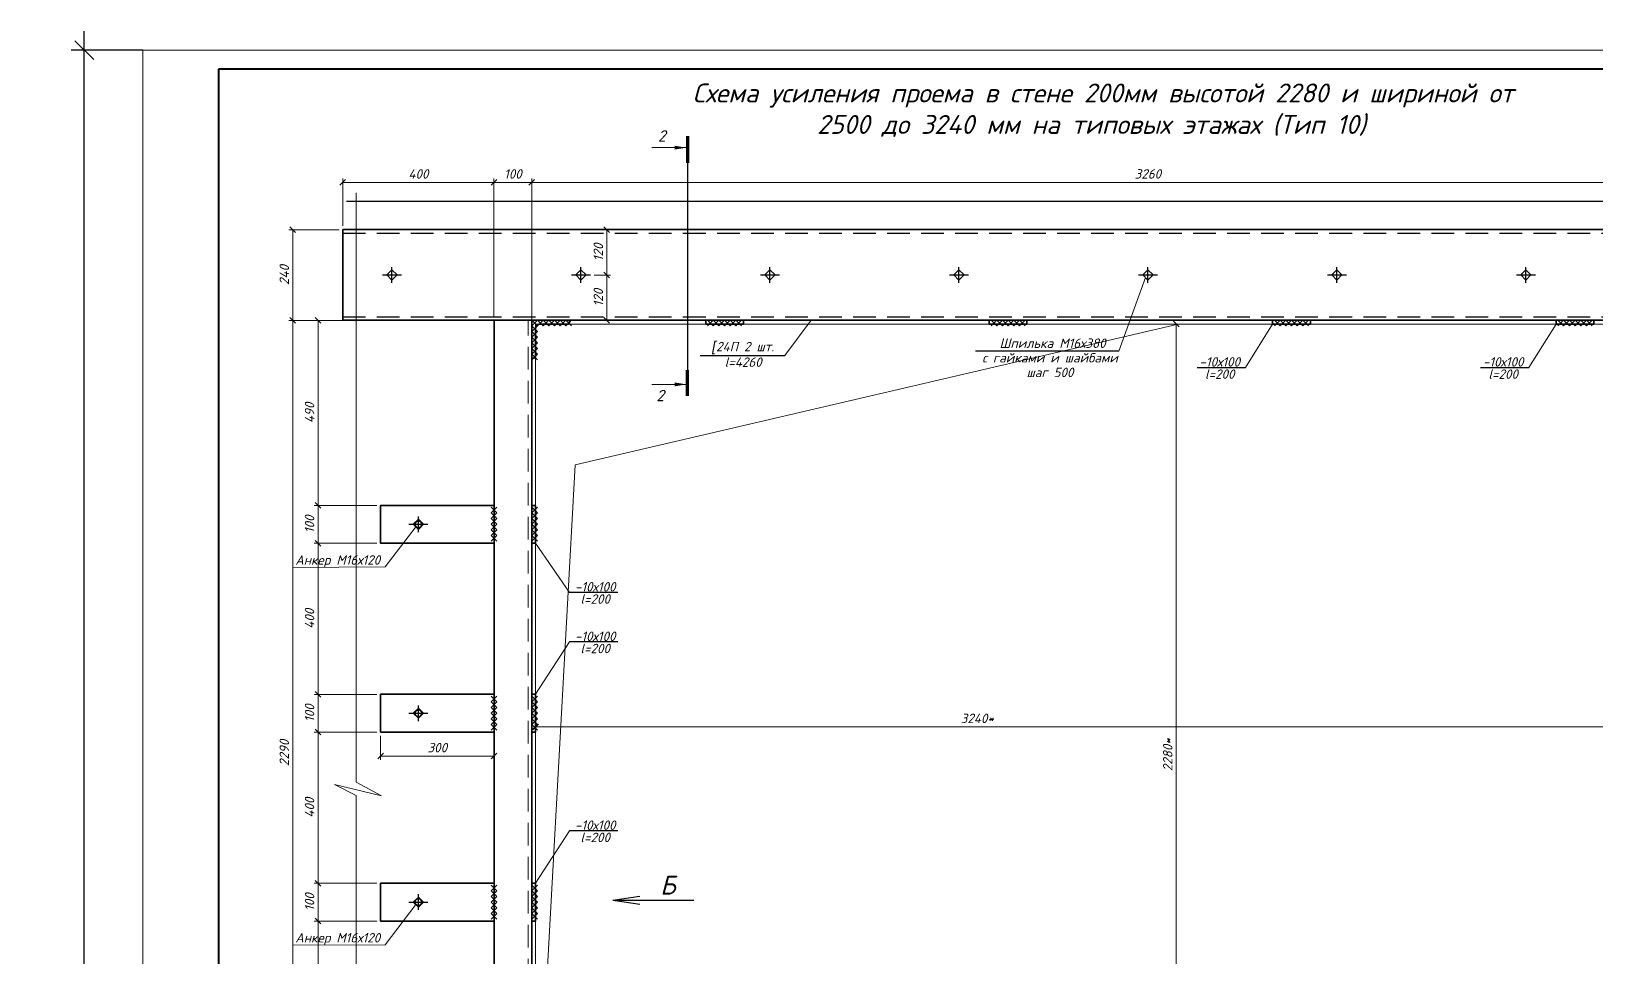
# Model space of a CAD drawing. Header units: millimetres. Extents: x 10124 to 8132345, y -95635 to 1386204.
# Drawn here: x 175315 to 179452, y 27663 to 30110 of the extents above; entities that cross this region are included whole.
import ezdxf
from ezdxf.enums import TextEntityAlignment as Align

# ---------------------------------------------------------------- set-up
doc = ezdxf.new("R2010")
doc.units = ezdxf.units.MM
doc.linetypes.add('Пунктир 2мм', pattern=[3, 2, -1])
doc.layers.get('DEFPOINTS').update_dxf_attribs({"color": 1})
for name, color, linetype, lineweight in [('013', 7, 'Continuous', 13), ('030', 7, 'Continuous', 30), ('Размер', 140, 'Continuous', 13), ('Разрезы', 54, 'Continuous', 20)]:
    doc.layers.add(name, color=color, linetype=linetype, lineweight=lineweight)
doc.styles.add('10', font='isocpeui.ttf', dxfattribs={"height": 25})
doc.styles.add('100', font='isocpeui.ttf', dxfattribs={"height": 250})
doc.styles.add('GOST', font='isocpeur.TTF')
doc.styles.add('БДА100', font='romand.shx', dxfattribs={"width": 0.7})
doc.dimstyles.new('10', dxfattribs={"dimtxt": 37.5, "dimasz": 15, "dimexe": 10, "dimexo": 10, "dimgap": 10, "dimtad": 1, "dimtxsty": '10', "dimblk": 'OBLIQUE', "dimcen": 2.5, "dimadec": 0, "dimazin": 0, "dimtfac": 1, "dimtmove": 0, "dimatfit": 3, "dimfxl": 1, "dimlwd": 15, "dimlwe": 15, "dimarcsym": 0})
doc.dimstyles.new('БДА1', dxfattribs={"dimtxt": 2, "dimasz": 1, "dimexe": 0.7, "dimexo": 0, "dimgap": 0.8, "dimtad": 1, "dimdec": 0, "dimrnd": 1, "dimzin": 0, "dimdsep": 46, "dimtxsty": 'БДА100', "dimblk": 'OBLIQUE', "dimcen": 2, "dimdle": 1, "dimadec": 0, "dimazin": 0, "dimtfac": 1, "dimtdec": 0, "dimtmove": 1, "dimatfit": 3, "dimldrblk": 'NONE', "dimfxl": 0.7, "dimtolj": 1, "dimtzin": 0, "dimlwd": -1, "dimlwe": -1, "dimarcsym": 0})

# ---------------------------------------------------------------- blocks, each defined once
blk = doc.blocks.new('_OBLIQUE')
at = {"color": 0, "linetype": 'ByBlock'}
blk.add_line((-0.5, -0.5), (0.5, 0.5), dxfattribs=at)
blk = doc.blocks.new('*D18')
at = {"layer": 'DEFPOINTS', "color": 0, "transparency": 16777216}
for p, q in [((-15.52, -5), (-15.52, 425)), ((0, 420), (-19.02, 420)), ((0, 0), (-19.02, 0))]:
    blk.add_line(p, q, dxfattribs=at)
for p in [(-15.52, 420), (0, 420), (0, 0)]:
    blk.add_point(p, dxfattribs=at)
at = {"layer": 'DEFPOINTS', "color": 0, "transparency": 16777216, "xscale": 5, "yscale": 5, "zscale": 5}
for p, rotation in [((-15.52, 420), 90), ((-15.52, 0), 270)]:
    blk.add_blockref('_OBLIQUE', p, dxfattribs=dict(at, rotation=rotation))
at = {"layer": 'DEFPOINTS', "color": 0, "lineweight": 0, "transparency": 16777216, "insert": (-24.52, 148.5), "char_height": 10, "attachment_point": 5, "rotation": 90, "style": 'БДА100'}
blk.add_mtext('\\A1;420', dxfattribs=at)
blk = doc.blocks.new('_None')
blk = doc.blocks.new('*D604')
at = {"color": 0, "lineweight": 15, "ltscale": 100, "transparency": 16777216}
for p, q in [((176229.3, 29345), (175996.9, 29345)), ((176006.9, 27055), (176006.9, 29345)), ((176164.4, 27055), (175996.9, 27055))]:
    blk.add_line(p, q, dxfattribs=at)
at = {"layer": 'DEFPOINTS', "color": 0, "ltscale": 100, "transparency": 16777216}
for p in [(176006.9, 29345), (176239.3, 29345), (176174.4, 27055)]:
    blk.add_point(p, dxfattribs=at)
at = {"color": 0, "lineweight": 15, "ltscale": 100, "transparency": 16777216, "xscale": 15, "yscale": 15, "zscale": 15}
for p, rotation in [((176006.9, 29345), 90), ((176006.9, 27055), 270)]:
    blk.add_blockref('_OBLIQUE', p, dxfattribs=dict(at, rotation=rotation))
at = {"color": 0, "ltscale": 100, "transparency": 16777216, "insert": (175984.4, 28200), "char_height": 25, "attachment_point": 5, "rotation": 90, "style": '10'}
blk.add_mtext('2290', dxfattribs=at)
blk = doc.blocks.new('*D605')
at = {"color": 0, "lineweight": 15, "ltscale": 100, "transparency": 16777216}
for p, q in [((176639.3, 29165), (176639.3, 29720.1)), ((176639.3, 29710.1), (179899.3, 29710.1)), ((179899.3, 29355), (179899.3, 29720.1))]:
    blk.add_line(p, q, dxfattribs=at)
at = {"layer": 'DEFPOINTS', "color": 0, "ltscale": 100, "transparency": 16777216}
for p in [(179899.3, 29710.1), (179899.3, 29345), (176639.3, 29155)]:
    blk.add_point(p, dxfattribs=at)
at = {"color": 0, "lineweight": 15, "ltscale": 100, "transparency": 16777216, "xscale": 15, "yscale": 15, "zscale": 15, "rotation": 180}
blk.add_blockref('_OBLIQUE', (176639.3, 29710.1), dxfattribs=at)
at = {"color": 0, "lineweight": 15, "ltscale": 100, "transparency": 16777216, "xscale": 15, "yscale": 15, "zscale": 15}
blk.add_blockref('_OBLIQUE', (179899.3, 29710.1), dxfattribs=at)
at = {"color": 0, "ltscale": 100, "transparency": 16777216, "insert": (178269.3, 29732.6), "char_height": 25, "attachment_point": 5, "style": '10'}
blk.add_mtext('3260', dxfattribs=at)
blk = doc.blocks.new('*D640')
at = {"color": 0, "lineweight": 15, "ltscale": 100, "transparency": 16777216}
for p, q in [((176539.3, 29355), (176539.3, 29720.1)), ((176639.3, 29710.1), (176539.3, 29710.1)), ((176639.3, 29355), (176639.3, 29720.1))]:
    blk.add_line(p, q, dxfattribs=at)
at = {"layer": 'DEFPOINTS', "color": 0, "ltscale": 100, "transparency": 16777216}
for p in [(176539.3, 29710.1), (176539.3, 29345), (176639.3, 29345)]:
    blk.add_point(p, dxfattribs=at)
at = {"color": 0, "lineweight": 15, "ltscale": 100, "transparency": 16777216, "xscale": 15, "yscale": 15, "zscale": 15, "rotation": 180}
blk.add_blockref('_OBLIQUE', (176539.3, 29710.1), dxfattribs=at)
at = {"color": 0, "lineweight": 15, "ltscale": 100, "transparency": 16777216, "xscale": 15, "yscale": 15, "zscale": 15}
blk.add_blockref('_OBLIQUE', (176639.3, 29710.1), dxfattribs=at)
at = {"color": 0, "ltscale": 100, "transparency": 16777216, "insert": (176589.3, 29732.6), "char_height": 25, "attachment_point": 5, "style": '10'}
blk.add_mtext('100', dxfattribs=at)
blk = doc.blocks.new('*D631')
at = {"color": 0, "lineweight": 15, "ltscale": 100, "transparency": 16777216}
for p, q in [((176229.3, 27755), (176063.8, 27755)), ((176073.8, 27355), (176073.8, 27755)), ((176229.3, 27355), (176063.8, 27355))]:
    blk.add_line(p, q, dxfattribs=at)
at = {"layer": 'DEFPOINTS', "color": 0, "ltscale": 100, "transparency": 16777216}
for p in [(176073.8, 27755), (176239.3, 27755), (176239.3, 27355)]:
    blk.add_point(p, dxfattribs=at)
at = {"color": 0, "lineweight": 15, "ltscale": 100, "transparency": 16777216, "xscale": 15, "yscale": 15, "zscale": 15}
for p, rotation in [((176073.8, 27755), 90), ((176073.8, 27355), 270)]:
    blk.add_blockref('_OBLIQUE', p, dxfattribs=dict(at, rotation=rotation))
at = {"color": 0, "ltscale": 100, "transparency": 16777216, "insert": (176051.3, 27555), "char_height": 25, "attachment_point": 5, "rotation": 90, "style": '10'}
blk.add_mtext('400', dxfattribs=at)
blk = doc.blocks.new('*D632')
at = {"color": 0, "lineweight": 15, "ltscale": 100, "transparency": 16777216}
for p, q in [((176229.3, 27855), (176063.8, 27855)), ((176073.8, 27755), (176073.8, 27855)), ((176229.3, 27755), (176063.8, 27755))]:
    blk.add_line(p, q, dxfattribs=at)
at = {"layer": 'DEFPOINTS', "color": 0, "ltscale": 100, "transparency": 16777216}
for p in [(176073.8, 27855), (176239.3, 27855), (176239.3, 27755)]:
    blk.add_point(p, dxfattribs=at)
at = {"color": 0, "lineweight": 15, "ltscale": 100, "transparency": 16777216, "xscale": 15, "yscale": 15, "zscale": 15}
for p, rotation in [((176073.8, 27855), 90), ((176073.8, 27755), 270)]:
    blk.add_blockref('_OBLIQUE', p, dxfattribs=dict(at, rotation=rotation))
at = {"color": 0, "ltscale": 100, "transparency": 16777216, "insert": (176051.3, 27805), "char_height": 25, "attachment_point": 5, "rotation": 90, "style": '10'}
blk.add_mtext('100', dxfattribs=at)
blk = doc.blocks.new('*D633')
at = {"color": 0, "lineweight": 15, "ltscale": 100, "transparency": 16777216}
for p, q in [((176229.3, 28255), (176063.8, 28255)), ((176073.8, 27855), (176073.8, 28255)), ((176229.3, 27855), (176063.8, 27855))]:
    blk.add_line(p, q, dxfattribs=at)
at = {"layer": 'DEFPOINTS', "color": 0, "ltscale": 100, "transparency": 16777216}
for p in [(176073.8, 28255), (176239.3, 28255), (176239.3, 27855)]:
    blk.add_point(p, dxfattribs=at)
at = {"color": 0, "lineweight": 15, "ltscale": 100, "transparency": 16777216, "xscale": 15, "yscale": 15, "zscale": 15}
for p, rotation in [((176073.8, 28255), 90), ((176073.8, 27855), 270)]:
    blk.add_blockref('_OBLIQUE', p, dxfattribs=dict(at, rotation=rotation))
at = {"color": 0, "ltscale": 100, "transparency": 16777216, "insert": (176051.3, 28055), "char_height": 25, "attachment_point": 5, "rotation": 90, "style": '10'}
blk.add_mtext('400', dxfattribs=at)
blk = doc.blocks.new('*D634')
at = {"color": 0, "lineweight": 15, "ltscale": 100, "transparency": 16777216}
for p, q in [((176229.3, 28355), (176063.8, 28355)), ((176073.8, 28255), (176073.8, 28355)), ((176229.3, 28255), (176063.8, 28255))]:
    blk.add_line(p, q, dxfattribs=at)
at = {"layer": 'DEFPOINTS', "color": 0, "ltscale": 100, "transparency": 16777216}
for p in [(176073.8, 28355), (176239.3, 28355), (176239.3, 28255)]:
    blk.add_point(p, dxfattribs=at)
at = {"color": 0, "lineweight": 15, "ltscale": 100, "transparency": 16777216, "xscale": 15, "yscale": 15, "zscale": 15}
for p, rotation in [((176073.8, 28355), 90), ((176073.8, 28255), 270)]:
    blk.add_blockref('_OBLIQUE', p, dxfattribs=dict(at, rotation=rotation))
at = {"color": 0, "ltscale": 100, "transparency": 16777216, "insert": (176051.3, 28305), "char_height": 25, "attachment_point": 5, "rotation": 90, "style": '10'}
blk.add_mtext('100', dxfattribs=at)
blk = doc.blocks.new('*D635')
at = {"color": 0, "lineweight": 15, "ltscale": 100, "transparency": 16777216}
for p, q in [((176229.3, 28755), (176063.8, 28755)), ((176073.8, 28355), (176073.8, 28755)), ((176229.3, 28355), (176063.8, 28355))]:
    blk.add_line(p, q, dxfattribs=at)
at = {"layer": 'DEFPOINTS', "color": 0, "ltscale": 100, "transparency": 16777216}
for p in [(176073.8, 28755), (176239.3, 28755), (176239.3, 28355)]:
    blk.add_point(p, dxfattribs=at)
at = {"color": 0, "lineweight": 15, "ltscale": 100, "transparency": 16777216, "xscale": 15, "yscale": 15, "zscale": 15}
for p, rotation in [((176073.8, 28755), 90), ((176073.8, 28355), 270)]:
    blk.add_blockref('_OBLIQUE', p, dxfattribs=dict(at, rotation=rotation))
at = {"color": 0, "ltscale": 100, "transparency": 16777216, "insert": (176051.3, 28555), "char_height": 25, "attachment_point": 5, "rotation": 90, "style": '10'}
blk.add_mtext('400', dxfattribs=at)
blk = doc.blocks.new('*D636')
at = {"color": 0, "lineweight": 15, "ltscale": 100, "transparency": 16777216}
for p, q in [((176229.3, 28855), (176063.8, 28855)), ((176073.8, 28755), (176073.8, 28855)), ((176229.3, 28755), (176063.8, 28755))]:
    blk.add_line(p, q, dxfattribs=at)
at = {"layer": 'DEFPOINTS', "color": 0, "ltscale": 100, "transparency": 16777216}
for p in [(176073.8, 28855), (176239.3, 28855), (176239.3, 28755)]:
    blk.add_point(p, dxfattribs=at)
at = {"color": 0, "lineweight": 15, "ltscale": 100, "transparency": 16777216, "xscale": 15, "yscale": 15, "zscale": 15}
for p, rotation in [((176073.8, 28855), 90), ((176073.8, 28755), 270)]:
    blk.add_blockref('_OBLIQUE', p, dxfattribs=dict(at, rotation=rotation))
at = {"color": 0, "ltscale": 100, "transparency": 16777216, "insert": (176051.3, 28805), "char_height": 25, "attachment_point": 5, "rotation": 90, "style": '10'}
blk.add_mtext('100', dxfattribs=at)
blk = doc.blocks.new('*D637')
at = {"color": 0, "lineweight": 15, "ltscale": 100, "transparency": 16777216}
for p, q in [((176529.3, 29345), (176063.8, 29345)), ((176073.8, 28855), (176073.8, 29345)), ((176229.3, 28855), (176063.8, 28855))]:
    blk.add_line(p, q, dxfattribs=at)
at = {"layer": 'DEFPOINTS', "color": 0, "ltscale": 100, "transparency": 16777216}
for p in [(176073.8, 29345), (176539.3, 29345), (176239.3, 28855)]:
    blk.add_point(p, dxfattribs=at)
at = {"color": 0, "lineweight": 15, "ltscale": 100, "transparency": 16777216, "xscale": 15, "yscale": 15, "zscale": 15}
for p, rotation in [((176073.8, 29345), 90), ((176073.8, 28855), 270)]:
    blk.add_blockref('_OBLIQUE', p, dxfattribs=dict(at, rotation=rotation))
at = {"color": 0, "ltscale": 100, "transparency": 16777216, "insert": (176051.3, 29100), "char_height": 25, "attachment_point": 5, "rotation": 90, "style": '10'}
blk.add_mtext('490', dxfattribs=at)
blk = doc.blocks.new('*U386')
blk.add_lwpolyline([(-28.3, 71.7), (-22.3, 71.7, -0.414214), (-18.3, 67.7), (-18.3, -6.3, 0.414214), (-6.3, -18.3), (67.7, -18.3, -0.414214), (71.7, -22.3), (71.7, -28.3), (-28.3, -28.3)], format="xyb", close=True)
blk = doc.blocks.new('*D638')
at = {"color": 0, "lineweight": 15, "ltscale": 100, "transparency": 16777216}
for p, q in [((176649.3, 28174.8), (176649.3, 28278.9)), ((179889.3, 28268.9), (176649.3, 28268.9)), ((179889.3, 28174.8), (179889.3, 28278.9))]:
    blk.add_line(p, q, dxfattribs=at)
at = {"layer": 'DEFPOINTS', "color": 0, "ltscale": 100, "transparency": 16777216}
for p in [(176649.3, 28268.9), (176649.3, 28164.8), (179889.3, 28164.8)]:
    blk.add_point(p, dxfattribs=at)
at = {"color": 0, "lineweight": 15, "ltscale": 100, "transparency": 16777216, "xscale": 15, "yscale": 15, "zscale": 15, "rotation": 180}
blk.add_blockref('_OBLIQUE', (176649.3, 28268.9), dxfattribs=at)
at = {"color": 0, "lineweight": 15, "ltscale": 100, "transparency": 16777216, "xscale": 15, "yscale": 15, "zscale": 15}
blk.add_blockref('_OBLIQUE', (179889.3, 28268.9), dxfattribs=at)
at = {"color": 0, "ltscale": 100, "transparency": 16777216, "insert": (177817.9, 28291.4), "char_height": 25, "width": 61.42, "attachment_point": 5, "style": '10'}
blk.add_mtext('3240*', dxfattribs=at)
blk = doc.blocks.new('*D639')
at = {"color": 0, "lineweight": 15, "ltscale": 100, "transparency": 16777216}
for p, q in [((178233.2, 29335), (178354.4, 29335)), ((178344.4, 29335), (178344.4, 27055)), ((178233.2, 27055), (178354.4, 27055))]:
    blk.add_line(p, q, dxfattribs=at)
at = {"layer": 'DEFPOINTS', "color": 0, "ltscale": 100, "transparency": 16777216}
for p in [(178223.2, 29335), (178223.2, 27055), (178344.4, 27055)]:
    blk.add_point(p, dxfattribs=at)
at = {"color": 0, "lineweight": 15, "ltscale": 100, "transparency": 16777216, "xscale": 15, "yscale": 15, "zscale": 15}
for p, rotation in [((178344.4, 29335), 90), ((178344.4, 27055), 270)]:
    blk.add_blockref('_OBLIQUE', p, dxfattribs=dict(at, rotation=rotation))
at = {"color": 0, "ltscale": 100, "transparency": 16777216, "insert": (178321.9, 28195), "char_height": 25, "attachment_point": 5, "rotation": 90, "style": '10'}
blk.add_mtext('2280*', dxfattribs=at)
blk = doc.blocks.new('*D608')
at = {"color": 0, "lineweight": 15, "ltscale": 100, "transparency": 16777216}
for p, q in [((176239.3, 28245), (176239.3, 28181.5)), ((176539.3, 28245), (176539.3, 28181.5)), ((176239.3, 28191.5), (176539.3, 28191.5))]:
    blk.add_line(p, q, dxfattribs=at)
at = {"layer": 'DEFPOINTS', "color": 0, "ltscale": 100, "transparency": 16777216}
for p in [(176239.3, 28255), (176539.3, 28255), (176539.3, 28191.5)]:
    blk.add_point(p, dxfattribs=at)
at = {"color": 0, "lineweight": 15, "ltscale": 100, "transparency": 16777216, "xscale": 15, "yscale": 15, "zscale": 15, "rotation": 180}
blk.add_blockref('_OBLIQUE', (176239.3, 28191.5), dxfattribs=at)
at = {"color": 0, "lineweight": 15, "ltscale": 100, "transparency": 16777216, "xscale": 15, "yscale": 15, "zscale": 15}
blk.add_blockref('_OBLIQUE', (176539.3, 28191.5), dxfattribs=at)
at = {"color": 0, "ltscale": 100, "transparency": 16777216, "insert": (176389.3, 28214), "char_height": 25, "attachment_point": 5, "style": '10'}
blk.add_mtext('300', dxfattribs=at)
blk = doc.blocks.new('*D624')
at = {"layer": '013', "color": 0, "lineweight": 15, "ltscale": 100, "transparency": 16777216}
for p, q in [((176129.3, 29585), (175996.9, 29585)), ((176006.9, 29345), (176006.9, 29585)), ((176129.3, 29345), (175996.9, 29345))]:
    blk.add_line(p, q, dxfattribs=at)
at = {"layer": 'DEFPOINTS', "color": 0, "ltscale": 100, "transparency": 16777216}
for p in [(176006.9, 29585), (176139.3, 29585), (176139.3, 29345)]:
    blk.add_point(p, dxfattribs=at)
at = {"layer": '013', "color": 0, "lineweight": 15, "ltscale": 100, "transparency": 16777216, "xscale": 15, "yscale": 15, "zscale": 15}
for p, rotation in [((176006.9, 29585), 90), ((176006.9, 29345), 270)]:
    blk.add_blockref('_OBLIQUE', p, dxfattribs=dict(at, rotation=rotation))
at = {"layer": '013', "color": 0, "ltscale": 100, "transparency": 16777216, "insert": (175984.4, 29465), "char_height": 25, "attachment_point": 5, "rotation": 90, "style": '10'}
blk.add_mtext('240', dxfattribs=at)
blk = doc.blocks.new('*U649')
at = {"layer": 'DEFPOINTS'}
blk.add_line((0, 0), (54.85, 0), dxfattribs=at)
at = {"layer": 'Разрезы', "color": 0}
for p, q in [((-4.07, 0.35), (-4.07, 9.4)), ((58.6, 0.35), (58.6, 9.4))]:
    blk.add_line(p, q, dxfattribs=at)
at = {"layer": 'Разрезы', "color": 0, "lineweight": 60}
for p, q in [((-7.07, 0), (0, 0)), ((61.6, 0), (54.85, 0))]:
    blk.add_line(p, q, dxfattribs=at)
at = {"layer": 'Разрезы', "color": 0}
for points in [[(-4.07, 0.35), (-3.57, 3.35), (-4.57, 3.35)], [(58.6, 0.35), (58.1, 3.35), (59.11, 3.35)]]:
    blk.add_solid(points, dxfattribs=at)
at = {"layer": 'Разрезы', "color": 0, "style": '100'}
for tag, p in [('2', (61.55, 7.19)), ('1', (-7.17, 6.76))]:
    blk.add_attdef(tag, text='', height=3, dxfattribs=at).set_placement(p, align=Align.MIDDLE_CENTER)
blk = doc.blocks.new('*D606')
at = {"layer": '013', "color": 0, "lineweight": 15, "ltscale": 100, "transparency": 16777216}
for p, q in [((176139.3, 29595), (176139.3, 29720.1)), ((176139.3, 29710.1), (176539.3, 29710.1)), ((176539.3, 29355), (176539.3, 29720.1))]:
    blk.add_line(p, q, dxfattribs=at)
at = {"layer": 'DEFPOINTS', "color": 0, "ltscale": 100, "transparency": 16777216}
for p in [(176539.3, 29710.1), (176139.3, 29585), (176539.3, 29345)]:
    blk.add_point(p, dxfattribs=at)
at = {"layer": '013', "color": 0, "lineweight": 15, "ltscale": 100, "transparency": 16777216, "xscale": 15, "yscale": 15, "zscale": 15, "rotation": 180}
blk.add_blockref('_OBLIQUE', (176139.3, 29710.1), dxfattribs=at)
at = {"layer": '013', "color": 0, "lineweight": 15, "ltscale": 100, "transparency": 16777216, "xscale": 15, "yscale": 15, "zscale": 15}
blk.add_blockref('_OBLIQUE', (176539.3, 29710.1), dxfattribs=at)
at = {"layer": '013', "color": 0, "ltscale": 100, "transparency": 16777216, "insert": (176339.3, 29732.6), "char_height": 25, "attachment_point": 5, "style": '10'}
blk.add_mtext('400', dxfattribs=at)
blk = doc.blocks.new('*D643')
at = {"layer": '013', "color": 0, "lineweight": 15, "ltscale": 100, "transparency": 16777216}
for p, q in [((176804.4, 29465), (176847.8, 29465)), ((176837.8, 29465), (176837.8, 29345)), ((176914.4, 29345), (176827.8, 29345))]:
    blk.add_line(p, q, dxfattribs=at)
at = {"layer": 'DEFPOINTS', "color": 0, "ltscale": 100, "transparency": 16777216}
for p in [(176794.4, 29465), (176837.8, 29345), (176924.4, 29345)]:
    blk.add_point(p, dxfattribs=at)
at = {"layer": '013', "color": 0, "lineweight": 15, "ltscale": 100, "transparency": 16777216, "xscale": 15, "yscale": 15, "zscale": 15}
for p, rotation in [((176837.8, 29465), 90), ((176837.8, 29345), 270)]:
    blk.add_blockref('_OBLIQUE', p, dxfattribs=dict(at, rotation=rotation))
at = {"layer": '013', "color": 0, "ltscale": 100, "transparency": 16777216, "insert": (176815.3, 29405), "char_height": 25, "attachment_point": 5, "rotation": 90, "style": '10'}
blk.add_mtext('120', dxfattribs=at)
blk = doc.blocks.new('*D607')
at = {"layer": '013', "color": 0, "lineweight": 15, "ltscale": 100, "transparency": 16777216}
for p, q in [((176798, 29585), (176847.8, 29585)), ((176837.8, 29465), (176837.8, 29585)), ((176804.4, 29465), (176847.8, 29465))]:
    blk.add_line(p, q, dxfattribs=at)
at = {"layer": 'DEFPOINTS', "color": 0, "ltscale": 100, "transparency": 16777216}
for p in [(176788, 29585), (176837.8, 29585), (176794.4, 29465)]:
    blk.add_point(p, dxfattribs=at)
at = {"layer": '013', "color": 0, "lineweight": 15, "ltscale": 100, "transparency": 16777216, "xscale": 15, "yscale": 15, "zscale": 15}
for p, rotation in [((176837.8, 29585), 90), ((176837.8, 29465), 270)]:
    blk.add_blockref('_OBLIQUE', p, dxfattribs=dict(at, rotation=rotation))
at = {"layer": '013', "color": 0, "ltscale": 100, "transparency": 16777216, "insert": (176815.3, 29525), "char_height": 25, "attachment_point": 5, "rotation": 90, "style": '10'}
blk.add_mtext('120', dxfattribs=at)
blk = doc.blocks.new('*U16')
at = {"color": 44, "lineweight": 20, "ltscale": 10}
for p, q in [((594, 420), (0, 420)), ((0, 420), (0, 0))]:
    blk.add_line(p, q, dxfattribs=at)
at = {"color": 137, "lineweight": 35, "ltscale": 10}
for p, q in [((589, 415), (20, 415)), ((20, 415), (20, 5))]:
    blk.add_line(p, q, dxfattribs=at)
at = {"color": 44, "lineweight": 13, "style": 'GOST', "oblique": 10, "width": 0.8}
for tag in ['ФОРМАТВЕРТ', 'ФОРМАТГОРИЗ']:
    blk.add_attdef(tag, (542.98, 1.6), '', height=2, dxfattribs=at)
at = {"layer": 'DEFPOINTS', "color": 251, "lineweight": 0}
dim = blk.add_linear_dim(base=(-15.52, 420), p1=(0, 0), p2=(0, 420), angle=90, dimstyle='БДА1', override={"dimscale": 5}, dxfattribs=at)
dim.commit()
dim.dimension.update_dxf_attribs({"geometry": '*D18', "text_midpoint": (-15.52, 148.5), "dimtype": 128})

msp = doc.modelspace()

# ---------------------------------------------------------------- linework, layer by layer
at = {"ltscale": 100}
for p, q in [((176149.399, 29660.124), (180511.409, 29660.124)), ((176244.293, 29465.045), (176294.407, 29465.045)), ((176269.35, 29444.181), (176269.35, 29485.91)), ((176744.293, 29465.045), (176794.407, 29465.045)), ((176769.35, 29444.181), (176769.35, 29485.91)), ((177244.293, 29465.045), (177294.407, 29465.045)), ((177269.35, 29444.181), (177269.35, 29485.91)), ((177744.293, 29465.045), (177794.407, 29465.045)), ((177769.35, 29444.181), (177769.35, 29485.91)), ((178244.293, 29465.045), (178294.407, 29465.045)), ((178269.35, 29444.181), (178269.35, 29485.91)), ((178744.293, 29465.045), (178794.407, 29465.045)), ((178769.35, 29444.181), (178769.35, 29485.91)), ((179244.293, 29465.045), (179294.407, 29465.045)), ((179269.35, 29444.181), (179269.35, 29485.91)), ((176654.35, 29330.045), (176639.35, 29345.045)), ((176639.35, 29330.045), (176654.35, 29345.045)), ((176654.35, 29315.045), (176639.35, 29330.045)), ((176639.35, 29315.045), (176654.35, 29330.045)), ((176669.35, 29330.045), (176654.35, 29345.045)), ((176654.35, 29330.045), (176669.35, 29345.045)), ((176684.35, 29330.045), (176669.35, 29345.045)), ((176669.35, 29330.045), (176684.35, 29345.045)), ((176699.35, 29330.045), (176684.35, 29345.045)), ((176684.35, 29330.045), (176699.35, 29345.045)), ((176714.35, 29330.045), (176699.35, 29345.045)), ((176699.35, 29330.045), (176714.35, 29345.045)), ((176729.35, 29330.045), (176714.35, 29345.045)), ((176714.35, 29330.045), (176729.35, 29345.045)), ((176744.35, 29330.045), (176729.35, 29345.045)), ((176729.35, 29330.045), (176744.35, 29345.045)), ((177104.35, 29330.045), (177119.35, 29345.045)), ((177104.35, 29345.045), (177119.35, 29330.045)), ((177119.35, 29330.045), (177134.35, 29345.045)), ((177119.35, 29345.045), (177134.35, 29330.045)), ((177134.35, 29330.045), (177149.35, 29345.045)), ((177134.35, 29345.045), (177149.35, 29330.045)), ((177149.35, 29330.045), (177164.35, 29345.045)), ((177149.35, 29345.045), (177164.35, 29330.045)), ((177164.35, 29330.045), (177179.35, 29345.045)), ((177164.35, 29345.045), (177179.35, 29330.045)), ((177179.35, 29330.045), (177194.35, 29345.045)), ((177179.35, 29345.045), (177194.35, 29330.045)), ((177854.35, 29330.045), (177869.35, 29345.045)), ((177854.35, 29345.045), (177869.35, 29330.045)), ((177869.35, 29330.045), (177884.35, 29345.045)), ((177869.35, 29345.045), (177884.35, 29330.045)), ((177884.35, 29330.045), (177899.35, 29345.045)), ((177884.35, 29345.045), (177899.35, 29330.045)), ((177899.35, 29330.045), (177914.35, 29345.045)), ((177899.35, 29345.045), (177914.35, 29330.045)), ((177914.35, 29330.045), (177929.35, 29345.045)), ((177914.35, 29345.045), (177929.35, 29330.045)), ((177929.35, 29330.045), (177944.35, 29345.045)), ((177929.35, 29345.045), (177944.35, 29330.045)), ((178604.35, 29330.045), (178619.35, 29345.045)), ((178604.35, 29345.045), (178619.35, 29330.045)), ((178619.35, 29330.045), (178634.35, 29345.045)), ((178619.35, 29345.045), (178634.35, 29330.045)), ((178634.35, 29330.045), (178649.35, 29345.045)), ((178634.35, 29345.045), (178649.35, 29330.045)), ((178649.35, 29330.045), (178664.35, 29345.045)), ((178649.35, 29345.045), (178664.35, 29330.045)), ((178664.35, 29330.045), (178679.35, 29345.045)), ((178664.35, 29345.045), (178679.35, 29330.045)), ((178679.35, 29330.045), (178694.35, 29345.045)), ((178679.35, 29345.045), (178694.35, 29330.045)), ((179354.35, 29330.045), (179369.35, 29345.045)), ((179354.35, 29345.045), (179369.35, 29330.045)), ((179369.35, 29330.045), (179384.35, 29345.045)), ((179369.35, 29345.045), (179384.35, 29330.045)), ((179384.35, 29330.045), (179399.35, 29345.045)), ((179384.35, 29345.045), (179399.35, 29330.045)), ((179399.35, 29330.045), (179414.35, 29345.045)), ((179399.35, 29345.045), (179414.35, 29330.045)), ((179414.35, 29330.045), (179429.35, 29345.045)), ((179414.35, 29345.045), (179429.35, 29330.045)), ((179429.35, 29330.045), (179444.35, 29345.045)), ((179429.35, 29345.045), (179444.35, 29330.045)), ((176654.35, 29300.045), (176639.35, 29315.045)), ((176639.35, 29300.045), (176654.35, 29315.045)), ((176654.35, 29285.045), (176639.35, 29300.045)), ((176639.35, 29285.045), (176654.35, 29300.045)), ((176654.35, 29270.045), (176639.35, 29285.045)), ((176639.35, 29270.045), (176654.35, 29285.045)), ((176654.35, 29255.045), (176639.35, 29270.045)), ((176639.35, 29255.045), (176654.35, 29270.045)), ((176654.35, 29240.045), (176639.35, 29255.045)), ((176639.35, 29240.045), (176654.35, 29255.045)), ((177084.666, 29251.733), (177308.408, 29251.733)), ((178192.363, 29263.822), (177813.459, 29263.822)), ((178399.465, 29220.002), (178527.356, 29220.002)), ((179149.465, 29220.002), (179277.356, 29220.002)), ((176546.85, 28835.045), (176531.85, 28850.045)), ((176531.85, 28835.045), (176546.85, 28850.045)), ((176546.85, 28820.045), (176531.85, 28835.045)), ((176531.85, 28820.045), (176546.85, 28835.045)), ((176654.35, 28835.045), (176639.35, 28850.045)), ((176639.35, 28835.045), (176654.35, 28850.045)), ((176654.35, 28820.045), (176639.35, 28835.045)), ((176639.35, 28820.045), (176654.35, 28835.045)), ((176314.293, 28805.045), (176364.407, 28805.045)), ((176339.35, 28784.181), (176339.35, 28825.91)), ((176546.85, 28805.045), (176531.85, 28820.045)), ((176531.85, 28805.045), (176546.85, 28820.045)), ((176546.85, 28790.045), (176531.85, 28805.045)), ((176531.85, 28790.045), (176546.85, 28805.045)), ((176546.85, 28775.045), (176531.85, 28790.045)), ((176531.85, 28775.045), (176546.85, 28790.045)), ((176654.35, 28805.045), (176639.35, 28820.045)), ((176639.35, 28805.045), (176654.35, 28820.045)), ((176654.35, 28790.045), (176639.35, 28805.045)), ((176639.35, 28790.045), (176654.35, 28805.045)), ((176654.35, 28775.045), (176639.35, 28790.045)), ((176639.35, 28775.045), (176654.35, 28790.045)), ((176546.85, 28760.045), (176531.85, 28775.045)), ((176531.85, 28760.045), (176546.85, 28775.045)), ((176654.35, 28760.045), (176639.35, 28775.045)), ((176639.35, 28760.045), (176654.35, 28775.045)), ((176866.983, 28624.647), (176739.092, 28624.647)), ((176866.983, 28493.713), (176739.092, 28493.713)), ((176546.85, 28335.045), (176531.85, 28350.045)), ((176531.85, 28335.045), (176546.85, 28350.045)), ((176546.85, 28320.045), (176531.85, 28335.045)), ((176531.85, 28320.045), (176546.85, 28335.045)), ((176654.35, 28335.045), (176639.35, 28350.045)), ((176639.35, 28335.045), (176654.35, 28350.045)), ((176654.35, 28320.045), (176639.35, 28335.045)), ((176639.35, 28320.045), (176654.35, 28335.045)), ((176314.293, 28305.045), (176364.407, 28305.045)), ((176339.35, 28284.181), (176339.35, 28325.91)), ((176546.85, 28305.045), (176531.85, 28320.045)), ((176531.85, 28305.045), (176546.85, 28320.045)), ((176546.85, 28290.045), (176531.85, 28305.045)), ((176531.85, 28290.045), (176546.85, 28305.045)), ((176654.35, 28305.045), (176639.35, 28320.045)), ((176639.35, 28305.045), (176654.35, 28320.045)), ((176654.35, 28290.045), (176639.35, 28305.045)), ((176639.35, 28290.045), (176654.35, 28305.045)), ((176546.85, 28275.045), (176531.85, 28290.045)), ((176531.85, 28275.045), (176546.85, 28290.045)), ((176546.85, 28260.045), (176531.85, 28275.045)), ((176531.85, 28260.045), (176546.85, 28275.045)), ((176654.35, 28275.045), (176639.35, 28290.045)), ((176639.35, 28275.045), (176654.35, 28290.045)), ((176654.35, 28260.045), (176639.35, 28275.045)), ((176639.35, 28260.045), (176654.35, 28275.045)), ((176866.983, 27993.713), (176739.092, 27993.713)), ((176546.85, 27835.045), (176531.85, 27850.045)), ((176531.85, 27835.045), (176546.85, 27850.045)), ((176654.35, 27835.045), (176639.35, 27850.045)), ((176639.35, 27835.045), (176654.35, 27850.045)), ((176314.293, 27805.045), (176364.407, 27805.045)), ((176339.35, 27784.181), (176339.35, 27825.91)), ((176546.85, 27820.045), (176531.85, 27835.045)), ((176531.85, 27820.045), (176546.85, 27835.045)), ((176546.85, 27805.045), (176531.85, 27820.045)), ((176531.85, 27805.045), (176546.85, 27820.045)), ((176546.85, 27790.045), (176531.85, 27805.045)), ((176531.85, 27790.045), (176546.85, 27805.045)), ((176654.35, 27820.045), (176639.35, 27835.045)), ((176639.35, 27820.045), (176654.35, 27835.045)), ((176654.35, 27805.045), (176639.35, 27820.045)), ((176639.35, 27805.045), (176654.35, 27820.045)), ((176654.35, 27790.045), (176639.35, 27805.045)), ((176639.35, 27790.045), (176654.35, 27805.045)), ((176853.701, 27810.211), (176924.928, 27820.513)), ((176853.701, 27810.211), (177067.821, 27810.211)), ((176853.701, 27810.211), (176924.928, 27799.908)), ((176546.85, 27775.045), (176531.85, 27790.045)), ((176531.85, 27775.045), (176546.85, 27790.045)), ((176546.85, 27760.045), (176531.85, 27775.045)), ((176531.85, 27760.045), (176546.85, 27775.045)), ((176654.35, 27775.045), (176639.35, 27790.045)), ((176639.35, 27775.045), (176654.35, 27790.045)), ((176654.35, 27760.045), (176639.35, 27775.045)), ((176639.35, 27760.045), (176654.35, 27775.045))]:
    msp.add_line(p, q, dxfattribs=at)
at = {"linetype": 'Пунктир 2мм', "ltscale": 30}
for p, q in [((176139.35, 29576.045), (180399.35, 29576.045)), ((176139.35, 29354.045), (180399.35, 29354.045))]:
    msp.add_line(p, q, dxfattribs=at)
at = {"layer": '013', "ltscale": 100}
for p, q in [((178192.363, 29263.822), (178262.6, 29458.295)), ((177308.408, 29251.733), (177378.862, 29345.045)), ((178527.356, 29220.002), (178599.35, 29335.045)), ((179277.356, 29220.002), (179349.35, 29335.045)), ((176649.35, 28755.045), (176739.092, 28624.647)), ((176649.35, 28355.045), (176739.092, 28493.713)), ((176649.35, 27855.045), (176739.092, 27993.713))]:
    msp.add_line(p, q, dxfattribs=at)
for points in [[(176174.399, 27001.77), (176174.399, 28087.565), (176117.107, 28116.601), (176241.639, 28086.689), (176174.399, 28122.586), (176174.399, 29682.166)], [(176649.35, 27055.045), (176753.818, 28962.287), (178349.35, 29335.045)], [(176332.6, 28798.295), (176251.273, 28692.253), (176006.624, 28691.04)], [(176332.6, 27798.295), (176251.273, 27692.253), (176006.624, 27691.04)]]:
    msp.add_lwpolyline(points, dxfattribs=at)
at = {"layer": '013', "linetype": 'Пунктир 2мм', "ltscale": 30}
msp.add_lwpolyline([(176629.35, 27055.045), (176629.35, 29345.045)], dxfattribs=at)
at = {"layer": '013', "ltscale": 100}
msp.add_lwpolyline([(176649.35, 29335.045), (179889.35, 29335.045), (179889.35, 27055.045), (176649.35, 27055.045)], close=True, dxfattribs=at)
at = {"layer": '030', "ltscale": 100}
for p, q in [((176139.35, 29585.045), (176139.35, 29345.045)), ((176139.35, 29585.045), (180399.35, 29585.045)), ((176139.35, 29345.045), (180399.35, 29345.045)), ((176539.35, 29345.045), (176639.35, 29345.045))]:
    msp.add_line(p, q, dxfattribs=at)
for points in [[(176255.85, 29465.045), (176269.35, 29478.545), (176282.85, 29465.045), (176269.35, 29451.545), (176255.85, 29465.045)], [(176755.85, 29465.045), (176769.35, 29478.545), (176782.85, 29465.045), (176769.35, 29451.545), (176755.85, 29465.045)], [(177255.85, 29465.045), (177269.35, 29478.545), (177282.85, 29465.045), (177269.35, 29451.545), (177255.85, 29465.045)], [(177755.85, 29465.045), (177769.35, 29478.545), (177782.85, 29465.045), (177769.35, 29451.545), (177755.85, 29465.045)], [(178255.85, 29465.045), (178269.35, 29478.545), (178282.85, 29465.045), (178269.35, 29451.545), (178255.85, 29465.045)], [(178755.85, 29465.045), (178769.35, 29478.545), (178782.85, 29465.045), (178769.35, 29451.545), (178755.85, 29465.045)], [(179255.85, 29465.045), (179269.35, 29478.545), (179282.85, 29465.045), (179269.35, 29451.545), (179255.85, 29465.045)], [(176539.35, 27055.045), (176539.35, 29345.045)], [(176639.35, 27055.045), (176639.35, 29345.045)], [(177199.35, 29335.045), (177099.35, 29335.045), (177099.35, 29345.045), (177199.35, 29345.045), (177199.35, 29335.045)], [(177949.35, 29335.045), (177849.35, 29335.045), (177849.35, 29345.045), (177949.35, 29345.045), (177949.35, 29335.045)], [(178699.35, 29335.045), (178599.35, 29335.045), (178599.35, 29345.045), (178699.35, 29345.045), (178699.35, 29335.045)], [(179449.35, 29335.045), (179349.35, 29335.045), (179349.35, 29345.045), (179449.35, 29345.045), (179449.35, 29335.045)], [(176539.35, 28855.045), (176239.35, 28855.045), (176239.35, 28755.045), (176539.35, 28755.045), (176539.35, 28855.045)], [(176649.35, 28855.045), (176649.35, 28755.045), (176639.35, 28755.045), (176639.35, 28855.045), (176649.35, 28855.045)], [(176325.85, 28805.045), (176339.35, 28818.545), (176352.85, 28805.045), (176339.35, 28791.545), (176325.85, 28805.045)], [(176539.35, 28355.045), (176239.35, 28355.045), (176239.35, 28255.045), (176539.35, 28255.045), (176539.35, 28355.045)], [(176649.35, 28355.045), (176649.35, 28255.045), (176639.35, 28255.045), (176639.35, 28355.045), (176649.35, 28355.045)], [(176325.85, 28305.045), (176339.35, 28318.545), (176352.85, 28305.045), (176339.35, 28291.545), (176325.85, 28305.045)], [(176539.35, 27855.045), (176239.35, 27855.045), (176239.35, 27755.045), (176539.35, 27755.045), (176539.35, 27855.045)], [(176649.35, 27855.045), (176649.35, 27755.045), (176639.35, 27755.045), (176639.35, 27855.045), (176649.35, 27855.045)], [(176325.85, 27805.045), (176339.35, 27818.545), (176352.85, 27805.045), (176339.35, 27791.545), (176325.85, 27805.045)]]:
    msp.add_lwpolyline(points, dxfattribs=at)
for centre in [(176339.35, 28805.045), (176339.35, 28305.045), (176339.35, 27805.045)]:
    msp.add_circle(centre, 9, dxfattribs=at)

# ---------------------------------------------------------------- block references
at = {"xscale": 10, "yscale": 10, "zscale": 10}
msp.add_blockref('*U16', (175610.569, 25860.225), dxfattribs=at)
at = {"layer": '030', "rotation": 270}
msp.add_blockref('*U386', (176667.65, 29316.745), dxfattribs=at)
at = {"layer": 'Размер'}
ref = msp.add_blockref('*U649', (177051.168, 29761.512), dxfattribs=dict(at, xscale=-10, yscale=10, zscale=10, rotation=90))
ref.add_attrib('1', '2', dxfattribs={"layer": 'Разрезы', "color": 0, "height": 30, "style": '100'}).set_placement((176983.566, 29833.253), align=Align.MIDDLE_CENTER)
ref.add_attrib('2', '2', dxfattribs={"layer": 'Разрезы', "color": 0, "height": 30, "style": '100'}).set_placement((176979.272, 29146.005), align=Align.MIDDLE_CENTER)

# ---------------------------------------------------------------- texts
at = {"color": 0, "lineweight": 9, "char_height": 50, "attachment_point": 5, "style": '10'}
for s, insert, width in [('\\pxi1.23419;Схема усиления проема в стене 200мм высотой 2280 и шириной от 2500 до 3240 мм на типовых этажах (Тип 10)', (178120.092, 29901.229), 2395.44136), ('\\pxi1.23419; Б', (176952.445, 27850.061), 295.72287)]:
    msp.add_mtext(s, dxfattribs=dict(at, insert=insert, width=width))
at = {"ltscale": 100, "char_height": 25, "attachment_point": 5, "style": '10'}
for s, insert in [('{\\fArial|b0|i1|c204|p34;\\H1.08333x;[}24П 2 шт.', (177198.297, 29272.384)), ('Шпилька М16х380', (178017.161, 29284.473)), ('l=4260', (177198.624, 29234.395)), ('с гайками и шайбами', (178010.371, 29245.917)), ('-10х100', (178459.364, 29235.038)), ('-10х100', (179209.364, 29235.038)), ('шаг 500', (178010.371, 29207.217)), ('l=200', (178459.364, 29202.664)), ('l=200', (179209.364, 29202.664)), ('Анкер М16х120', (176125.771, 28707.29)), ('-10х100', (176807.085, 28639.684)), ('l=200', (176807.085, 28607.309)), ('-10х100', (176807.085, 28508.75)), ('l=200', (176807.085, 28476.375)), ('-10х100', (176807.085, 28008.75)), ('l=200', (176807.085, 27976.375)), ('Анкер М16х120', (176125.771, 27707.29))]:
    msp.add_mtext(s, dxfattribs=dict(at, insert=insert))

# ---------------------------------------------------------------- dimensions: what is measured, and where the dimension line sits
at = {"ltscale": 100}
dim = msp.add_linear_dim(base=(176539.35, 29710.05), p1=(176639.35, 29345.045), p2=(176539.35, 29345.045), dimstyle='10', dxfattribs=at)
dim.commit()
dim.dimension.update_dxf_attribs({"geometry": '*D640', "text_midpoint": (176589.35, 29710.05), "dimtype": 160})
for base, p1, p2, picture, middle in [((179899.35, 29710.05), (176639.35, 29155.045), (179899.35, 29345.045), '*D605', (178269.35, 29732.55)), ((176539.35, 28191.513), (176239.35, 28255.045), (176539.35, 28255.045), '*D608', (176389.35, 28214.013))]:
    dim = msp.add_linear_dim(base=base, p1=p1, p2=p2, dimstyle='10', dxfattribs=at)
    dim.commit()
    dim.dimension.update_dxf_attribs({"geometry": picture, "text_midpoint": middle})
dim = msp.add_linear_dim(base=(176006.932, 29345.045), p1=(176174.399, 27055.045), p2=(176239.35, 29345.045), angle=90, dimstyle='10', dxfattribs=at)
dim.commit()
dim.dimension.update_dxf_attribs({"geometry": '*D604', "text_midpoint": (175984.432, 28200.045)})
for base, p1, p2, picture, middle in [((176073.845, 29345.045), (176239.35, 28855.045), (176539.35, 29345.045), '*D637', (176051.345, 29100.045)), ((176073.845, 28855.045), (176239.35, 28755.045), (176239.35, 28855.045), '*D636', (176051.345, 28805.045)), ((176073.845, 28755.045), (176239.35, 28355.045), (176239.35, 28755.045), '*D635', (176051.345, 28555.045)), ((176073.845, 28355.045), (176239.35, 28255.045), (176239.35, 28355.045), '*D634', (176051.345, 28305.045)), ((176073.845, 28255.045), (176239.35, 27855.045), (176239.35, 28255.045), '*D633', (176051.345, 28055.045)), ((176073.845, 27855.045), (176239.35, 27755.045), (176239.35, 27855.045), '*D632', (176051.345, 27805.045)), ((176073.845, 27755.045), (176239.35, 27355.045), (176239.35, 27755.045), '*D631', (176051.345, 27555.045))]:
    dim = msp.add_linear_dim(base=base, p1=p1, p2=p2, angle=90, dimstyle='10', override={"dimtmove": 1}, dxfattribs=at)
    dim.commit()
    dim.dimension.update_dxf_attribs({"geometry": picture, "text_midpoint": middle})
dim = msp.add_linear_dim(base=(178344.407, 27055.045), p1=(178223.216, 29335.045), p2=(178223.216, 27055.045), angle=90, text='2280*', dimstyle='10', dxfattribs=at)
dim.commit()
dim.dimension.update_dxf_attribs({"geometry": '*D639', "text_midpoint": (178321.907, 28195.045)})
dim = msp.add_linear_dim(base=(176649.35, 28268.854), p1=(179889.35, 28164.792), p2=(176649.35, 28164.792), text='3240*', dimstyle='10', dxfattribs=at)
dim.commit()
dim.dimension.update_dxf_attribs({"geometry": '*D638', "text_midpoint": (177817.935, 28268.854), "dimtype": 160})
at = {"layer": '013', "ltscale": 100}
dim = msp.add_linear_dim(base=(176539.35, 29710.05), p1=(176139.35, 29585.045), p2=(176539.35, 29345.045), dimstyle='10', dxfattribs=at)
dim.commit()
dim.dimension.update_dxf_attribs({"geometry": '*D606', "text_midpoint": (176339.35, 29732.55)})
for base, p1, p2, picture, middle in [((176006.932, 29585.045), (176139.35, 29345.045), (176139.35, 29585.045), '*D624', (175984.432, 29465.045)), ((176837.839, 29585.045), (176794.407, 29465.045), (176787.992, 29585.045), '*D607', (176815.339, 29525.045)), ((176837.839, 29345.045), (176794.407, 29465.045), (176924.407, 29345.045), '*D643', (176815.339, 29405.045))]:
    dim = msp.add_linear_dim(base=base, p1=p1, p2=p2, angle=90, dimstyle='10', dxfattribs=at)
    dim.commit()
    dim.dimension.update_dxf_attribs({"geometry": picture, "text_midpoint": middle})

doc.saveas('drawing.dxf')
